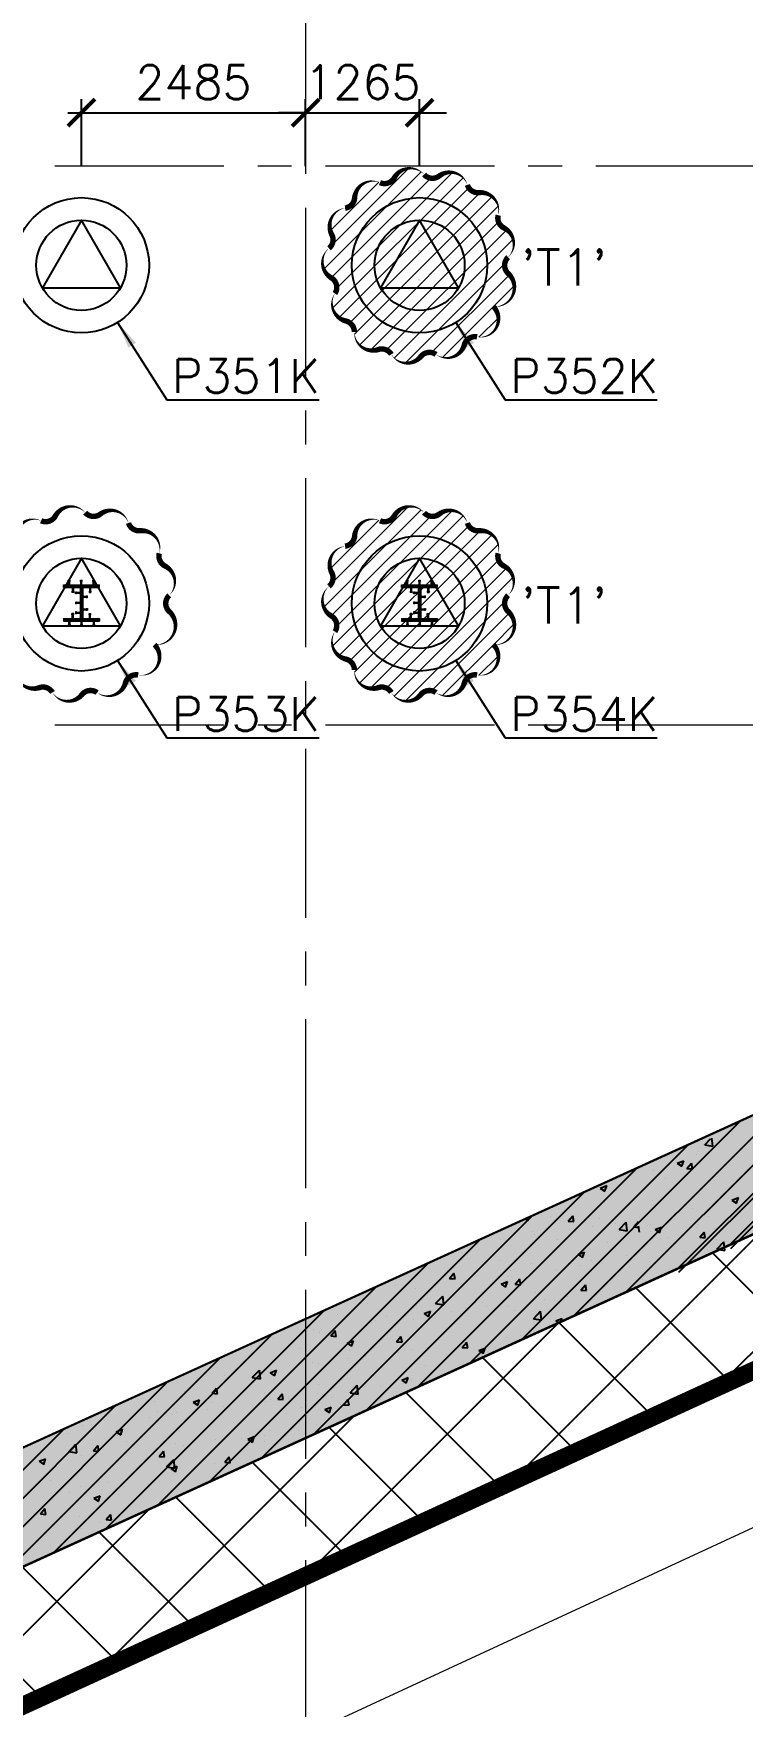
# Model space of a CAD drawing. Header units: millimetres. Extents: x -346728 to 1320345, y -537202 to -385966.
# Drawn here: x 183622 to 191485, y -495832 to -477275 of the extents above; entities that cross this region are included whole.
import ezdxf
from ezdxf.xclip import XClip

# ---------------------------------------------------------------- set-up
doc = ezdxf.new("R2010")
doc.units = ezdxf.units.MM
doc.header["$LTSCALE"] = 100
doc.header["$XCLIPFRAME"] = 2
doc.linetypes.add('DASHED2', pattern=[0.375, 0.25, -0.125])
doc.linetypes.add('X1326_GLB$0$CENTER', pattern=[2, 1.25, -0.25, 0.25, -0.25])
for name, color, linetype, lineweight in [('0 T TEXT', 7, 'Continuous', 13), ('A-giao thong', 8, 'Continuous', 15), ('KCMANH', 8, 'Continuous', 13), ('KINGPOST', 5, 'Continuous', 20), ('L.DUONG', 234, 'Continuous', 15), ('LINE', 7, 'Continuous', 13), ('X1326_GLB$0$A-tim', 8, 'X1326_GLB$0$CENTER', 9)]:
    doc.layers.add(name, color=color, linetype=linetype, lineweight=lineweight)
doc.layers.add('CL load', color=1, linetype='Continuous', plot=False)
for name, color, linetype in [('hach', 253, 'Continuous'), ('PILE MARK', 8, 'Continuous'), ('PL', 3, 'Continuous'), ('PLT', 6, 'Continuous'), ('W2', 4, 'Continuous'), ('XR_1326_csPL$0$hach', 253, 'Continuous'), ('XR_1326_csPL$0$W2', 4, 'Continuous')]:
    doc.layers.add(name, color=color, linetype=linetype)
doc.styles.add('simplex', font='simplex.shx')
doc.linetypes.add('FENCELINE2', pattern='A,0.25,-0.1,[132,ltypeshp.shx,S=0.1,R=0,X=-0.1,Y=0],-0.1,1', length=1.45)
doc.dimstyles.new('100', dxfattribs={"dimscale": 150, "dimtxt": 2.5, "dimasz": 2, "dimexe": 1, "dimexo": 1, "dimgap": 1, "dimtad": 1, "dimdec": 0, "dimzin": 0, "dimdsep": 46, "dimtxsty": 'simplex', "dimblk": 'ARCHTICK', "dimcen": 1, "dimdle": 1, "dimclrd": 256, "dimclre": 256, "dimclrt": 6, "dimadec": 0, "dimazin": 0, "dimtfac": 1, "dimtdec": 0, "dimtix": 1, "dimtmove": 2, "dimatfit": 3, "dimfxl": 1, "dimtolj": 1, "dimtzin": 0, "dimarcsym": 0})
pattern_1 = [(45, (188543.33, 11377564.439), (-8.980256121, 8.980256121), []), (135, (188543.33, 11377564.439), (-8.980256121, -8.980256121), [])]

# ---------------------------------------------------------------- blocks, each defined once
blk = doc.blocks.new('_ArchTick')
at = {"color": 0, "linetype": 'ByBlock', "const_width": 0.15}
blk.add_lwpolyline([(-0.5, -0.5), (0.5, 0.5)], dxfattribs=at)
blk = doc.blocks.new('*D521')
at = {"layer": 'CL load', "lineweight": -2, "transparency": 16777216}
for p, q in [((184154, -478747), (184154, -478004)), ((186639, -478747), (186639, -478004)), ((184004, -478154), (186789, -478154))]:
    blk.add_line(p, q, dxfattribs=at)
at = {"layer": 'DEFPOINTS', "color": 0, "transparency": 16777216}
for p in [(186639, -478154), (184154, -478897), (186639, -478897, 0)]:
    blk.add_point(p, dxfattribs=at)
at = {"layer": 'CL load', "lineweight": -2, "transparency": 16777216, "xscale": 300, "yscale": 300, "zscale": 300, "rotation": 180}
blk.add_blockref('_ArchTick', (184154, -478154), dxfattribs=at)
at = {"layer": 'CL load', "lineweight": -2, "transparency": 16777216, "xscale": 300, "yscale": 300, "zscale": 300}
blk.add_blockref('_ArchTick', (186639, -478154), dxfattribs=at)
at = {"layer": 'CL load', "color": 6, "transparency": 16777216, "insert": (185396, -477816), "char_height": 375, "attachment_point": 5, "style": 'simplex'}
blk.add_mtext('\\A1;2485', dxfattribs=at)
blk = doc.blocks.new('*D522')
at = {"layer": 'CL load', "lineweight": -2, "transparency": 16777216}
for p, q in [((186639, -478747), (186639, -478004)), ((187904, -478747), (187904, -478004)), ((186639, -478154), (186339, -478154)), ((186639, -478154), (187904, -478154)), ((187904, -478154), (188204, -478154))]:
    blk.add_line(p, q, dxfattribs=at)
at = {"layer": 'DEFPOINTS', "color": 0, "transparency": 16777216}
for p in [(187904, -478154), (186639, -478897, 0), (187904, -478897)]:
    blk.add_point(p, dxfattribs=at)
at = {"layer": 'CL load', "lineweight": -2, "transparency": 16777216, "xscale": 300, "yscale": 300, "zscale": 300}
blk.add_blockref('_ArchTick', (186639, -478154), dxfattribs=at)
at = {"layer": 'CL load', "lineweight": -2, "transparency": 16777216, "xscale": 300, "yscale": 300, "zscale": 300, "rotation": 180}
blk.add_blockref('_ArchTick', (187904, -478154), dxfattribs=at)
at = {"layer": 'CL load', "color": 6, "transparency": 16777216, "insert": (187271, -477816), "char_height": 375, "attachment_point": 5, "style": 'simplex'}
blk.add_mtext('\\A1;1265', dxfattribs=at)
blk = doc.blocks.new('LVL-KHUNGTEN')
blk.add_lwpolyline([(61072.9, 41092.8), (119123.5, 41092.8), (119123.5, 61.9), (61072.9, 61.9)], close=True)
blk = doc.blocks.new('mb duong hh')
at = {"layer": '0 T TEXT', "color": 8, "linetype": 'DASHED2', "ltscale": 300}
blk.add_lwpolyline([(75940, 34596), (80501, 41668), (80491, 88861), (75484, 93868), (-20031, 93860), (-33610, 75885), (-26182, 55955), (-6300, 2612), (0, 0)], close=True, dxfattribs=at)
at = {"layer": 'LINE', "color": 252, "lineweight": 9}
blk.add_lwpolyline([(14977, 101049), (-7702, 101358), (-14927, 101246), (-29449, 100943), (-35818, 99008), (-40020, 95429), (-42101, 92117), (-42609, 87567), (-42104, 81482), (-40823, 74903), (-34507, 57500), (-12505, -1540), (-11062, -5026), (-1334, -3647), (4526, -1388), (38515, 14361), (36944, 16828)], dxfattribs=at)
blk = doc.blocks.new('MB HANG RAO TAM')
h = blk.add_hatch()
h.set_pattern_fill('ANSI37', color=8, scale=7000, style=0)
h.set_pattern_definition([(45, (527887.4, 631399.9), (-618.7184, 618.7184), []), (135, (527887.4, 631399.9), (-618.7184, -618.7184), [])])
h.paths.add_polyline_path([(89794, 74797), (94796, 69797), (94804, 22611), (90246, 15544), (52523, -1634), (34324, -9922), (14325, -19029), (8025, -16417), (-19267, 56832), (-5688, 74797), (41806, 74797), (65797, 74797)], flags=16)
h.paths.add_polyline_path([(-17293, 40146), (-15160, 40938), (-12777, 34516), (-15127, 33730), (-10493, 20001), (4784, -19373), (12548, -21453), (91490, 14752), (95488, 20874), (95620, 46027), (95770, 74597), (91825, 78101), (52350, 76926), (14008, 75822), (-9259, 75871), (-23844, 71027), (-24251, 60760)])
at = {"layer": 'L.DUONG', "color": 94, "linetype": 'FENCELINE2', "ltscale": 25, "const_width": 200, "elevation": 7850}
blk.add_lwpolyline([(13898, 75822), (14369, 75824), (20809, 75968), (32497, 76335), (48850, 76822), (75776, 77623), (91825, 78101), (95770, 74597), (95712, 63657), (95684, 58344), (95610, 44235), (95553, 33268), (95488, 20874), (91490, 14752), (75806, 7559), (49624, -4449), (26632, -14994), (12548, -21453), (4784, -19373), (0, -7161), (-6626, 9890)], dxfattribs=at)
at = {"layer": 'XR_1326_csPL$0$W2', "color": 7, "ltscale": 0.5, "elevation": 0}
blk.add_lwpolyline([(8025, -16417), (14325, -19029), (90246, 15544), (94804, 22611), (94796, 69797), (89794, 74797), (-5688, 74797), (-19267, 56832)], close=True, dxfattribs=at)
blk = doc.blocks.new('KP50')
at = {"ltscale": 0.1}
h = blk.add_hatch(color=6, dxfattribs=at)
h.dxf.hatch_style = 1
h.paths.add_polyline_path([(14, 171), (-14, 171), (-14, 142)])
h.paths.add_polyline_path([(-14, -142), (-14, -171), (14, -171)])
at = {"layer": 'KCMANH', "linetype": 'ByBlock'}
h = blk.add_hatch(dxfattribs=at)
h.set_pattern_fill('ANSI37', color=6, scale=4, style=0)
h.set_pattern_definition(pattern_1)
h.paths.add_polyline_path([(-200, 200), (-200, 171), (200, 171), (200, 200)])
h = blk.add_hatch(dxfattribs=at)
h.set_pattern_fill('ANSI37', color=6, scale=4, style=0)
h.set_pattern_definition([(45, (188728.93, 11377564.439), (-8.980256121, 8.980256121), []), (135, (188728.93, 11377564.439), (-8.980256121, -8.980256121), [])])
h.paths.add_polyline_path([(14, 171), (-14, 142), (-14, -142), (14, -171)])
h = blk.add_hatch(dxfattribs=at)
h.set_pattern_fill('ANSI37', color=6, scale=4, style=0)
h.set_pattern_definition(pattern_1)
h.paths.add_polyline_path([(-200, -171), (-200, -200), (200, -200), (200, -171)])
for p, q in [((-125, 253), (-146, 253)), ((-146, 240), (-146, 253)), ((-125, 240), (-146, 240)), ((-142, 200), (-142, 240)), ((-129, 200), (-129, 240)), ((-125, 240), (-125, 253)), ((-10, 253), (10, 253)), ((-10, 240), (-10, 253)), ((-10, 240), (10, 240)), ((-6, 200), (-6, 240)), ((6, 200), (6, 240)), ((10, 240), (10, 253)), ((125, 253), (146, 253)), ((125, 240), (125, 253)), ((125, 240), (146, 240)), ((129, 200), (129, 240)), ((142, 200), (142, 240)), ((146, 240), (146, 253)), ((-85, 131), (-106, 131)), ((-106, 131), (-106, 118)), ((-85, 118), (-106, 118)), ((-102, 171), (-102, 131)), ((-89, 171), (-89, 131)), ((-85, 131), (-85, 118)), ((-67, 100), (-67, 120)), ((-54, 120), (-67, 120)), ((-54, 100), (-67, 100)), ((-67, 10), (-67, -10)), ((-54, 10), (-67, 10)), ((-54, 100), (-54, 120)), ((-14, 116), (-54, 116)), ((-14, 104), (-54, 104)), ((-54, 10), (-54, -10)), ((-14, 6), (-54, 6)), ((14, 76), (54, 76)), ((14, 64), (54, 64)), ((54, 60), (54, 80)), ((54, 80), (67, 80)), ((54, 60), (67, 60)), ((67, 60), (67, 80)), ((85, 131), (106, 131)), ((85, 131), (85, 118)), ((85, 118), (106, 118)), ((89, 171), (89, 131)), ((102, 171), (102, 131)), ((106, 131), (106, 118)), ((-85, -118), (-106, -118)), ((-106, -131), (-106, -118)), ((-85, -131), (-106, -131)), ((-102, -171), (-102, -131)), ((-89, -171), (-89, -131)), ((-85, -131), (-85, -118)), ((-54, -10), (-67, -10)), ((-67, -100), (-67, -120)), ((-54, -100), (-67, -100)), ((-54, -120), (-67, -120)), ((-14, -6), (-54, -6)), ((-54, -100), (-54, -120)), ((-14, -104), (-54, -104)), ((-14, -116), (-54, -116)), ((14, -64), (54, -64)), ((14, -76), (54, -76)), ((54, -60), (54, -80)), ((54, -60), (67, -60)), ((54, -80), (67, -80)), ((67, -60), (67, -80)), ((85, -118), (106, -118)), ((85, -131), (85, -118)), ((85, -131), (106, -131)), ((89, -171), (89, -131)), ((102, -171), (102, -131)), ((106, -131), (106, -118)), ((-125, -240), (-146, -240)), ((-146, -240), (-146, -253)), ((-125, -253), (-146, -253)), ((-142, -200), (-142, -240)), ((-129, -200), (-129, -240)), ((-125, -240), (-125, -253)), ((-10, -240), (10, -240)), ((-10, -240), (-10, -253)), ((-10, -253), (10, -253)), ((-6, -200), (-6, -240)), ((6, -200), (6, -240)), ((10, -240), (10, -253)), ((125, -240), (146, -240)), ((125, -240), (125, -253)), ((125, -253), (146, -253)), ((129, -200), (129, -240)), ((142, -200), (142, -240)), ((146, -240), (146, -253))]:
    blk.add_line(p, q, dxfattribs=at)
at = {"layer": 'KINGPOST', "color": 6, "linetype": 'ByBlock'}
for p, q in [((-200, 200), (200, 200)), ((-200, 171), (-200, 200)), ((200, 171), (200, 200)), ((-200, 171), (200, 171)), ((-14, 171), (-14, -171)), ((-14, 142), (14, 171)), ((14, 171), (14, -171)), ((-200, -171), (200, -171)), ((-200, -171), (-200, -200)), ((-14, -142), (14, -171)), ((200, -171), (200, -200)), ((-200, -200), (200, -200))]:
    blk.add_line(p, q, dxfattribs=at)
blk.add_lwpolyline([(-14, 0), (14, 0)], dxfattribs=at)
blk = doc.blocks.new('B1 Kingpost Layout Plan1')
at = {"layer": 'KCMANH', "linetype": 'ByBlock'}
for p in [(33790, -68826, 0), (37540, -68826, 0)]:
    blk.add_blockref('KP50', p, dxfattribs=at)

msp = doc.modelspace()

# ---------------------------------------------------------------- hatches: boundary and pattern name
at = {"ltscale": 0.1}
h = msp.add_hatch(color=3, dxfattribs=at)
h.dxf.hatch_style = 1
h.paths.add_polyline_path([(187918, -479675.4), (187889.2, -479675.4), (187889.2, -479704.2)])
h.paths.add_polyline_path([(187889.2, -479989), (187889.2, -480017.8), (187918, -480017.8)])
h = msp.add_hatch(color=5, dxfattribs=at)
h.dxf.hatch_style = 1
h.paths.add_polyline_path([(184160, -483425.4), (184131.2, -483425.4), (184131.2, -483454.2)])
h.paths.add_polyline_path([(184131.2, -483739), (184131.2, -483767.8), (184160, -483767.8)])
h = msp.add_hatch(color=3, dxfattribs=at)
h.dxf.hatch_style = 1
h.paths.add_polyline_path([(187918, -483425.4), (187889.2, -483425.4), (187889.2, -483454.2)])
h.paths.add_polyline_path([(187889.2, -483739), (187889.2, -483767.8), (187918, -483767.8)])
at = {"layer": 'A-giao thong', "transparency": 33554572}
h = msp.add_hatch(dxfattribs=at)
h.set_pattern_fill('ANSI31', color=256, scale=1000)
h.set_pattern_definition([(45, (149554.65, -577103.21), (-88.38835, 88.38835), [])])
edge = h.paths.add_edge_path()
edge.add_arc((188748.7, -479610.9), 200.1, 313.189, 423.189)
edge.add_arc((188894.5, -479322.4), 123.2, 165.32463, 243.189, ccw=False)
edge.add_arc((188581.6, -479240.4), 200.3, 345.32463, 455.32463)
edge.add_arc((188551.6, -478918.3), 123.2, 197.45235, 275.32463, ccw=False)
edge.add_arc((188243, -479015.3), 200.2, 17.45235, 127.45235)
edge.add_arc((188046.3, -478758.5), 123.2, 221.33742, 307.45235, ccw=False)
edge.add_arc((187801.3, -478974.1), 203.2, 41.33742, 151.33742)
edge.add_arc((187514.9, -478817.5), 123.2, 245.97207, 331.33742, ccw=False)
edge.add_arc((187383.2, -479113), 200.3, 65.97207, 175.97207)
edge.add_arc((187060.6, -479090.2), 123.2, 278.09941, 355.97207, ccw=False)
edge.add_arc((187106.2, -479410.5), 200.3, 98.09941, 208.09941)
edge.add_arc((186820.8, -479562.9), 123.2, -50.51419, 28.09941, ccw=False)
edge.add_arc((187026.7, -479812.8), 200.7, 129.48581, 239.48581)
edge.add_arc((186862.3, -480091.8), 123.2, -33.38585, 59.48581, ccw=False)
edge.add_arc((187132.2, -480269.7), 200.1, 146.61415, 256.61415)
edge.add_arc((187057.4, -480584.2), 123.2, -1.25134, 76.61415, ccw=False)
edge.add_arc((187380.8, -480591.3), 200.3, 178.74866, 288.74866)
edge.add_arc((187484.8, -480897.6), 123.2, 30.87684, 108.74866, ccw=False)
edge.add_arc((187762.4, -480731.6), 200.2, 210.87684, 320.87684)
edge.add_arc((188013.3, -480935.7), 123.2, 54.01227, 140.87684, ccw=False)
edge.add_arc((188205, -480671.7), 203.1, 234.01227, 344.01227)
edge.add_arc((188518.7, -480761.6), 123.2, 79.39644, 164.01227, ccw=False)
edge.add_arc((188578.2, -480443.6), 200.3, 259.39644, 404.1286)
edge.add_arc((188743.1, -480093.3), 212, 264.27964, 407.39823)
edge.add_arc((188970, -479846.6), 123.2, 133.189, 227.39823, ccw=False)
h = msp.add_hatch(dxfattribs=at)
h.set_pattern_fill('ANSI31', color=256, scale=1000)
h.set_pattern_definition([(45, (149554.65, -580853.21), (-88.38835, 88.38835), [])])
edge = h.paths.add_edge_path()
edge.add_arc((188748.7, -483360.9), 200.1, 313.189, 423.189)
edge.add_arc((188894.5, -483072.4), 123.2, 165.32463, 243.189, ccw=False)
edge.add_arc((188581.6, -482990.4), 200.3, 345.32463, 455.32463)
edge.add_arc((188551.6, -482668.3), 123.2, 197.45235, 275.32463, ccw=False)
edge.add_arc((188243, -482765.3), 200.2, 17.45235, 127.45235)
edge.add_arc((188046.3, -482508.5), 123.2, 221.33742, 307.45235, ccw=False)
edge.add_arc((187801.3, -482724.1), 203.2, 41.33742, 151.33742)
edge.add_arc((187514.9, -482567.5), 123.2, 245.97207, 331.33742, ccw=False)
edge.add_arc((187383.2, -482863), 200.3, 65.97207, 175.97207)
edge.add_arc((187060.6, -482840.2), 123.2, 278.09941, 355.97207, ccw=False)
edge.add_arc((187106.2, -483160.5), 200.3, 98.09941, 208.09941)
edge.add_arc((186820.8, -483312.9), 123.2, -50.51419, 28.09941, ccw=False)
edge.add_arc((187026.7, -483562.8), 200.7, 129.48581, 239.48581)
edge.add_arc((186862.3, -483841.8), 123.2, -33.38585, 59.48581, ccw=False)
edge.add_arc((187132.2, -484019.7), 200.1, 146.61415, 256.61415)
edge.add_arc((187057.4, -484334.2), 123.2, -1.25134, 76.61415, ccw=False)
edge.add_arc((187380.8, -484341.3), 200.3, 178.74866, 288.74866)
edge.add_arc((187484.8, -484647.6), 123.2, 30.87684, 108.74866, ccw=False)
edge.add_arc((187762.4, -484481.6), 200.2, 210.87684, 320.87684)
edge.add_arc((188013.3, -484685.7), 123.2, 54.01227, 140.87684, ccw=False)
edge.add_arc((188205, -484421.7), 203.1, 234.01227, 344.01227)
edge.add_arc((188518.7, -484511.6), 123.2, 79.39644, 164.01227, ccw=False)
edge.add_arc((188578.2, -484193.6), 200.3, 259.39644, 404.1286)
edge.add_arc((188743.1, -483843.3), 212, 264.27964, 407.39823)
edge.add_arc((188970, -483596.6), 123.2, 133.189, 227.39823, ccw=False)
at = {"layer": 'hach'}
h = msp.add_hatch(dxfattribs=at)
h.set_pattern_fill('ANSI31', color=256, scale=70)
h.set_pattern_definition([(45, (121918.56, -508591.22), (-157.15448, 157.15448), [])])
h.paths.add_polyline_path([(142200.7, -410142.2), (128621.2, -428107.5), (155914.1, -501359), (162214.1, -503970.9), (238136.4, -469396.6), (242695.2, -462329.4), (242687.2, -415142.7), (237685.1, -410142.2)])
h.paths.add_polyline_path([(142797.9, -411342.2), (129975.7, -428305.7), (156856.2, -500450.6), (162191.6, -502662.6), (237318.8, -468450.4), (241495.1, -461976.1), (241487, -415639.4), (237188.2, -411342.2)], flags=16)
h = msp.add_hatch(dxfattribs=at)
h.set_pattern_fill('AR-CONC', color=256, scale=4)
h.set_pattern_definition([(50, (121918.56, -508591.2), (728.7387, -63.7563), [76.2, -838.2]), (355, (121918.56, -508591.2), (-140.9737, 764.2274), [60.96, -670.5623]), (100.45144, (121979.3, -508596.54), (587.765, 700.471), [64.76, -712.361]), (46.1842, (121918.6, -508388), (1084.316, -168.1693), [114.3, -1257.3]), (96.63556, (122008.9, -508402), (949.6165, 989.7045), [97.14, -1068.5424]), (351.18415, (121918.6, -508388), (949.6165, 989.7045), [91.44, -1005.839]), (21, (122020.16, -508438.8), (606.4576, -409.0608), [76.2, -838.2]), (326, (122020.16, -508438.8), (247.208, 736.752), [60.96, -670.56]), (71.45144, (122070.7, -508472.9), (853.6657, 327.691), [64.76, -712.3598]), (37.5, (121918.56, -508591.22), (12.3544, 338.22016), [0, -662.432, 0, -680.72, 0, -673.1]), (7.5, (121918.56, -508591.22), (267.27865, 400.7223), [0, -388.112, 0, -647.192, 0, -256.54]), (327.5, (121692, -508591.22), (542.3624, -22.91498), [0, -254, 0, -792.48, 0, -1051.56]), (317.5, (121590.4, -508591.2), (592.5167, 101.706), [0, -330.2, 0, -526.288, 0, -746.76])])
h.paths.add_polyline_path([(142200.7, -410142.2), (128621.2, -428107.5), (155914.1, -501359), (162214.1, -503970.9), (238136.4, -469396.6), (242695.2, -462329.4), (242687.2, -415142.7), (237685.1, -410142.2)])
h.paths.add_polyline_path([(142797.9, -411342.2), (129975.7, -428305.7), (156856.2, -500450.6), (162191.6, -502662.6), (237318.8, -468450.4), (241495.1, -461976.1), (241487, -415639.4), (237188.2, -411342.2)], flags=16)

# ---------------------------------------------------------------- linework, layer by layer
at = {"color": 5, "elevation": -2718.3}
for points in [[(188885.7, -479756.8, 0, 60, 0.5205671), (188839, -479432.3, 60, 60, -0.3534527), (188775.4, -479291.2, 0, 60, 0.5205671), (188563, -479040.9, 60, 60, -0.3534915), (188434, -478955.2, 0, 60, 0.5205671), (188121.2, -478856.3, 60, 60, -0.3944899), (187953.9, -478839.9, 0, 60, 0.520567), (187623, -478876.6, 60, 60, -0.3907151), (187464.8, -478930, 0, 60, 0.520567), (187183.5, -479098.9, 60, 60, -0.3534934), (187077.9, -479212.2, 0, 60, 0.5205671), (186929.4, -479504.9, 60, 60, -0.3571345), (186899.1, -479658, 0, 60, 0.520567), (186924.8, -479985.7, 60, 60, -0.4289707), (186965.1, -480159.6, 0, 60, 0.520567), (187085.9, -480464.4, 60, 60, -0.3534582), (187180.5, -480586.9, 0, 60, 0.520567), (187445.2, -480781, 60, 60, -0.3534893), (187590.5, -480834.4, 0, 60, 0.5205671), (187917.7, -480858, 60, 60, -0.3982747), (188085.7, -480836, 0, 60, 0.520567), (188400.3, -480727.6, 60, 60, -0.3869502), (188541.4, -480640.5, 0, 60, 0.7314349), (188722, -480304.2, 0, 60, 0.7206829), (188886.6, -479937.2, 60, 60, -0.4358983)], [(188885.7, -483506.8, 0, 60, 0.5205671), (188839, -483182.3, 60, 60, -0.3534527), (188775.4, -483041.2, 0, 60, 0.5205671), (188563, -482790.9, 60, 60, -0.3534915), (188434, -482705.2, 0, 60, 0.5205671), (188121.2, -482606.3, 60, 60, -0.3944899), (187953.9, -482589.9, 0, 60, 0.520567), (187623, -482626.6, 60, 60, -0.3907151), (187464.8, -482680, 0, 60, 0.520567), (187183.5, -482848.9, 60, 60, -0.3534934), (187077.9, -482962.2, 0, 60, 0.5205671), (186929.4, -483254.9, 60, 60, -0.3571345), (186899.1, -483408, 0, 60, 0.520567), (186924.8, -483735.7, 60, 60, -0.4289707), (186965.1, -483909.6, 0, 60, 0.520567), (187085.9, -484214.4, 60, 60, -0.3534582), (187180.5, -484336.9, 0, 60, 0.520567), (187445.2, -484531, 60, 60, -0.3534893), (187590.5, -484584.4, 0, 60, 0.5205671), (187917.7, -484608, 60, 60, -0.3982747), (188085.7, -484586, 0, 60, 0.520567), (188400.3, -484477.6, 60, 60, -0.3869502), (188541.4, -484390.5, 0, 60, 0.7314349), (188722, -484054.2, 0, 60, 0.7206829), (188886.6, -483687.2, 60, 60, -0.4358983)]]:
    msp.add_lwpolyline(points, format="xyseb", close=True, dxfattribs=at)
at = {"color": 1, "elevation": -2718.3}
msp.add_lwpolyline([(183422.5, -484336.9, 0, 60, 0.520567), (183687.2, -484531, 60, 60, -0.3534893), (183832.5, -484584.4, 0, 60, 0.5205671), (184159.7, -484608, 60, 60, -0.3982747), (184327.7, -484586, 0, 60, 0.520567), (184642.3, -484477.6, 60, 60, -0.3869502), (184783.4, -484390.5, 0, 60, 0.7314349), (184964, -484054.2, 0, 60, 0.7206829), (185128.6, -483687.2, 60, 60, -0.4358983), (185127.7, -483506.8, 0, 60, 0.5205671), (185081, -483182.3, 60, 60, -0.3534527), (185017.4, -483041.2, 0, 60, 0.5205671), (184805, -482790.9, 60, 60, -0.3534915), (184676, -482705.2, 0, 60, 0.5205671), (184363.2, -482606.3, 60, 60, -0.3944899), (184195.9, -482589.9, 0, 60, 0.520567), (183865, -482626.6, 60, 60, -0.3907151), (183706.8, -482680, 0, 60, 0.520567), (183425.5, -482848.9, 60, 60, -0.3534934)], format="xyseb", dxfattribs=at)
at = {"layer": 'PL', "elevation": -1404.9}
for points in [[(183720.6, -480096.6), (184586.6, -480096.6), (184153.6, -479346.6)], [(183720.6, -480096.6), (184586.6, -480096.6), (184153.6, -479346.6)], [(187470.6, -480096.6), (188336.6, -480096.6), (187903.6, -479346.6)], [(187470.6, -480096.6), (188336.6, -480096.6), (187903.6, -479346.6)], [(183720.6, -483846.6), (184586.6, -483846.6), (184153.6, -483096.6)], [(183720.6, -483846.6), (184586.6, -483846.6), (184153.6, -483096.6)], [(187470.6, -483846.6), (188336.6, -483846.6), (187903.6, -483096.6)], [(187470.6, -483846.6), (188336.6, -483846.6), (187903.6, -483096.6)]]:
    msp.add_lwpolyline(points, close=True, dxfattribs=at)
at = {"layer": 'PL'}
for centre, radius in [((184153.6, -479846.6, -1404.9), 750), ((184153.6, -479846.6, -1404.9), 750), ((187903.6, -479846.6, -1404.9), 750), ((187903.6, -479846.6, -1404.9), 750), ((184153.6, -479846.6, -1404.9), 500), ((184153.6, -479846.6, -1404.9), 500), ((187903.6, -479846.6, -1404.9), 500), ((187903.6, -479846.6, -1404.9), 500), ((184153.6, -483596.6, -1404.9), 750), ((184153.6, -483596.6, -1404.9), 750), ((187903.6, -483596.6, -1404.9), 750), ((187903.6, -483596.6, -1404.9), 750), ((184153.6, -483596.6, -1404.9), 500), ((184153.6, -483596.6, -1404.9), 500), ((187903.6, -483596.6, -1404.9), 500), ((187903.6, -483596.6, -1404.9), 500)]:
    msp.add_circle(centre, radius, dxfattribs=at)
at = {"layer": 'W2', "ltscale": 0.5, "elevation": -1404.9}
for points in [[(142200.7, -410142.2), (128621.2, -428107.5), (155914.1, -501359), (162214.1, -503970.9), (238136.4, -469396.6), (242695.2, -462329.4), (242686.9, -415142.1), (237685.1, -410142.2)], [(142797.9, -411342.2), (129975.7, -428305.7), (156856.2, -500450.6), (162191.6, -502662.6), (237318.8, -468450.4), (241495.1, -461976.1), (241487, -415639.4), (237188.2, -411342.2)]]:
    msp.add_lwpolyline(points, close=True, dxfattribs=at)
at = {"layer": 'X1326_GLB$0$A-tim', "ltscale": 15}
for p, q in [((186638.6, -398208.6, -1404.9), (186638.6, -512162.7, -1404.9)), ((120859.5, -478741.8, -1404.9), (255546, -478741.8, -1404.9)), ((120859.5, -484941.8, -1404.9), (255546, -484941.8, -1404.9))]:
    msp.add_line(p, q, dxfattribs=at)
at = {"layer": 'XR_1326_csPL$0$hach', "color": 250}
for p, q in [((191356.9, -490751.7, -1404.9), (193778, -488330.6, -1404.9)), ((190779.7, -491014.5, -1404.9), (193200.9, -488593.4, -1404.9)), ((190202.6, -491225.2, -1404.9), (192623.7, -488804.1, -1404.9)), ((189625.5, -491488, -1404.9), (192046.6, -489066.9, -1404.9)), ((189048.4, -491750.9, -1404.9), (191469.5, -489329.7, -1404.9)), ((191378.5, -489484.8, -1404.9), (191378.5, -489484.8, -1404.9)), ((188471.2, -492013.7, -1404.9), (190892.4, -489592.5, -1404.9)), ((190971.8, -489704.8, -1404.9), (190971.8, -489704.8, -1404.9)), ((190997.9, -489679.5, -1404.9), (190997.9, -489679.5, -1404.9)), ((191050.4, -489598.4, -1404.9), (191050.4, -489598.4, -1404.9)), ((191065.5, -489602.7, -1404.9), (191155.9, -489616.7, -1404.9)), ((191065.6, -489602.8, -1404.9), (191128.6, -489537.1, -1404.9)), ((191155.9, -489616.8, -1404.9), (191145.7, -489529.3, -1404.9)), ((187894.1, -492276.5, -1404.9), (190315.2, -489855.4, -1404.9)), ((190494.5, -489883.5, -1404.9), (190494.5, -489883.5, -1404.9)), ((190761.6, -489805.9, -1404.9), (190832.7, -489778.6, -1404.9)), ((190761.6, -489805.9, -1404.9), (190812.1, -489840, -1404.9)), ((190812.1, -489840, -1404.9), (190832.7, -489778.6, -1404.9)), ((190869, -489863.2, -1404.9), (190918, -489804.9, -1404.9)), ((190869, -489863.2, -1404.9), (190929.8, -489868.6, -1404.9)), ((190929.6, -489868.6, -1404.9), (190917.9, -489804.9, -1404.9)), ((191016.1, -489811.9, -1404.9), (191016.1, -489811.9, -1404.9)), ((189907.9, -490081.4, -1404.9), (189979.1, -490054.1, -1404.9)), ((189958.4, -490115.6, -1404.9), (189979.1, -490054.2, -1404.9)), ((190634, -489978.3, -1404.9), (190634, -489978.3, -1404.9)), ((191176.4, -490001.3, -1404.9), (191176.4, -490001.3, -1404.9)), ((191372.3, -489995.7, -1404.9), (191372.3, -489995.7, -1404.9)), ((187317, -492539.3, -1404.9), (189738.1, -490118.2, -1404.9)), ((189907.9, -490081.5, -1404.9), (189958.4, -490115.6, -1404.9)), ((189954.4, -490245.7, -1404.9), (189954.4, -490245.7, -1404.9)), ((190091.5, -490112.2, -1404.9), (190091.5, -490112.2, -1404.9)), ((190345.8, -490130.8, -1404.9), (190345.8, -490130.8, -1404.9)), ((190482.1, -490221.7, -1404.9), (190482.1, -490221.7, -1404.9)), ((190730.6, -490080.2, -1404.9), (190730.6, -490080.2, -1404.9)), ((191003.8, -490150.2, -1404.9), (191003.8, -490150.2, -1404.9)), ((191368, -490215, -1404.9), (191418.6, -490249.1, -1404.9)), ((191368.1, -490214.9, -1404.9), (191439.2, -490187.6, -1404.9)), ((191418.6, -490249.1, -1404.9), (191439.2, -490187.7, -1404.9)), ((186739.8, -492802.1, -1404.9), (189161, -490381, -1404.9)), ((189072.3, -490421.4, -1404.9), (189104.8, -490443.3, -1404.9)), ((189104.8, -490443.3, -1404.9), (189119.3, -490400, -1404.9)), ((189351.5, -490399.5, -1404.9), (189351.5, -490399.5, -1404.9)), ((189441.2, -490310.8, -1404.9), (189441.2, -490310.8, -1404.9)), ((189552.5, -490447.8, -1404.9), (189601.5, -490389.5, -1404.9)), ((189613.1, -490453.2, -1404.9), (189601.4, -490389.5, -1404.9)), ((189893.8, -490422.5, -1404.9), (189893.8, -490422.5, -1404.9)), ((190337.3, -490412.7, -1404.9), (190337.3, -490412.7, -1404.9)), ((190929.8, -490311, -1404.9), (190929.8, -490311, -1404.9)), ((191105, -490396.4, -1404.9), (191105, -490396.4, -1404.9)), ((191359.3, -490362.9, -1404.9), (191359.3, -490362.9, -1404.9)), ((189023.3, -490513.1, -1404.9), (189023.3, -490513.1, -1404.9)), ((189152.3, -490564, -1404.9), (189152.3, -490564, -1404.9)), ((189182.5, -490597.4, -1404.9), (189182.5, -490597.4, -1404.9)), ((189552.5, -490447.8, -1404.9), (189613.3, -490453.1, -1404.9)), ((189565.7, -490536, -1404.9), (189565.7, -490536, -1404.9)), ((189744.8, -490462.3, -1404.9), (189744.8, -490462.3, -1404.9)), ((189824.2, -490512.9, -1404.9), (189824.2, -490512.9, -1404.9)), ((189942.1, -490583.9, -1404.9), (189942.1, -490583.9, -1404.9)), ((190078.5, -490479.4, -1404.9), (190078.5, -490479.4, -1404.9)), ((190108, -490558.9, -1404.9), (190108, -490558.9, -1404.9)), ((190115.9, -490540.4, -1404.9), (190195.1, -490457.9, -1404.9)), ((190115.9, -490540.3, -1404.9), (190206.3, -490554.3, -1404.9)), ((190206.3, -490554.4, -1404.9), (190195, -490457.9, -1404.9)), ((190281.3, -490511.6, -1404.9), (190330.2, -490453.2, -1404.9)), ((190281.3, -490511.6, -1404.9), (190342, -490516.9, -1404.9)), ((190341.8, -490569.1, -1404.9), (190330.1, -490505.4, -1404.9)), ((190436.2, -490497.5, -1404.9), (190436.2, -490497.5, -1404.9)), ((190463.3, -490480.9, -1404.9), (190463.3, -490480.9, -1404.9)), ((190469.8, -490559.9, -1404.9), (190469.8, -490559.9, -1404.9)), ((190514.4, -490542.6, -1404.9), (190585.5, -490515.3, -1404.9)), ((190514.4, -490542.7, -1404.9), (190564.9, -490576.8, -1404.9)), ((190564.9, -490576.8, -1404.9), (190585.5, -490515.4, -1404.9)), ((190978.6, -490520.4, -1404.9), (190978.6, -490520.4, -1404.9)), ((190991.4, -490488.4, -1404.9), (190991.4, -490488.4, -1404.9)), ((191010, -490627.5, -1404.9), (191059, -490569.1, -1404.9)), ((191010, -490627.5, -1404.9), (191070.7, -490632.8, -1404.9)), ((191070.6, -490632.8, -1404.9), (191058.8, -490569.1, -1404.9)), ((191173.3, -490534.1, -1404.9), (191173.3, -490534.1, -1404.9)), ((186162.7, -493064.9, -1404.9), (188583.9, -490643.8, -1404.9)), ((188379.5, -490796.7, -1404.9), (188379.5, -490796.7, -1404.9)), ((188543.4, -490681.5, -1404.9), (188543.4, -490681.5, -1404.9)), ((188559.8, -490665.7, -1404.9), (188559.8, -490665.7, -1404.9)), ((188797.8, -490648, -1404.9), (188797.8, -490648, -1404.9)), ((188907.2, -490720.5, -1404.9), (188907.2, -490720.5, -1404.9)), ((189395.7, -490787.1, -1404.9), (189395.7, -490787.1, -1404.9)), ((189428.9, -490649, -1404.9), (189428.9, -490649, -1404.9)), ((189660.7, -490818.2, -1404.9), (189731.9, -490790.9, -1404.9)), ((189660.7, -490818.2, -1404.9), (189711.2, -490852.3, -1404.9)), ((189711.2, -490852.3, -1404.9), (189731.8, -490790.9, -1404.9)), ((189988.2, -490685.4, -1404.9), (189988.2, -490685.4, -1404.9)), ((190580.8, -490635.8, -1404.9), (190580.8, -490635.8, -1404.9)), ((190650.4, -490634, -1404.9), (190650.4, -490634, -1404.9)), ((190837.7, -490797.2, -1404.9), (190837.7, -490797.2, -1404.9)), ((191092.1, -490763.7, -1404.9), (191092.1, -490763.7, -1404.9)), ((191192.8, -490656.9, -1404.9), (191192.8, -490656.9, -1404.9)), ((191200.2, -490760.6, -1404.9), (191290.6, -490774.6, -1404.9)), ((191200.3, -490760.7, -1404.9), (191279.4, -490678.2, -1404.9)), ((191290.6, -490774.7, -1404.9), (191279.4, -490678.2, -1404.9)), ((185585.6, -493327.8, -1404.9), (188006.7, -490906.6, -1404.9)), ((188210.7, -490990.5, -1404.9), (188210.7, -490990.5, -1404.9)), ((188607, -490893.1, -1404.9), (188607, -490893.1, -1404.9)), ((188803.2, -490888.8, -1404.9), (188803.2, -490888.8, -1404.9)), ((188915.3, -490998.1, -1404.9), (188915.3, -490998.1, -1404.9)), ((189149.3, -490916, -1404.9), (189149.3, -490916, -1404.9)), ((189416.5, -490987.2, -1404.9), (189416.5, -490987.2, -1404.9)), ((189556.9, -490913.6, -1404.9), (189556.9, -490913.6, -1404.9)), ((189691.7, -490938.9, -1404.9), (189691.7, -490938.9, -1404.9)), ((189811.3, -490880.2, -1404.9), (189811.3, -490880.2, -1404.9)), ((189929.7, -490922.2, -1404.9), (189929.7, -490922.2, -1404.9)), ((190196.1, -490829.5, -1404.9), (190196.1, -490829.5, -1404.9)), ((190234.1, -490961.8, -1404.9), (190234.1, -490961.8, -1404.9)), ((190457.4, -490898.1, -1404.9), (190457.4, -490898.1, -1404.9)), ((190979, -490826.6, -1404.9), (190979, -490826.6, -1404.9)), ((185008.5, -493590.6, -1404.9), (187429.6, -491169.5, -1404.9)), ((187618.2, -491092.2, -1404.9), (187618.2, -491092.2, -1404.9)), ((187634.5, -491166.7, -1404.9), (187634.5, -491166.7, -1404.9)), ((188236, -491084.5, -1404.9), (188285, -491026.2, -1404.9)), ((188236, -491084.5, -1404.9), (188296.8, -491089.9, -1404.9)), ((188276.1, -491082.3, -1404.9), (188276.1, -491082.3, -1404.9)), ((188296.6, -491089.9, -1404.9), (188284.9, -491026.2, -1404.9)), ((188367.2, -491134.9, -1404.9), (188367.2, -491134.9, -1404.9)), ((188530.5, -491048.8, -1404.9), (188530.5, -491048.8, -1404.9)), ((188807, -491145.9, -1404.9), (188857.6, -491180, -1404.9)), ((188807.1, -491145.9, -1404.9), (188878.2, -491118.6, -1404.9)), ((188857.6, -491180, -1404.9), (188878.2, -491118.6, -1404.9)), ((188894.9, -491058.7, -1404.9), (188894.9, -491058.7, -1404.9)), ((188964.8, -491148.3, -1404.9), (189013.7, -491089.9, -1404.9)), ((188964.8, -491148.3, -1404.9), (189025.5, -491153.6, -1404.9)), ((189025.3, -491153.6, -1404.9), (189013.6, -491090, -1404.9)), ((189693.5, -491212.1, -1404.9), (189742.5, -491153.7, -1404.9)), ((189754.1, -491217.4, -1404.9), (189742.3, -491153.7, -1404.9)), ((189783.7, -491142.6, -1404.9), (189783.7, -491142.6, -1404.9)), ((190376.3, -491093.1, -1404.9), (190376.3, -491093.1, -1404.9)), ((187324.4, -491366.4, -1404.9), (187324.4, -491366.4, -1404.9)), ((187332.3, -491271.5, -1404.9), (187332.3, -491271.5, -1404.9)), ((187854, -491200, -1404.9), (187854, -491200, -1404.9)), ((188082, -491361.9, -1404.9), (188161.1, -491279.4, -1404.9)), ((188082, -491361.8, -1404.9), (188172.3, -491375.9, -1404.9)), ((188172.3, -491375.9, -1404.9), (188161.1, -491279.4, -1404.9)), ((188598.7, -491346, -1404.9), (188598.7, -491346, -1404.9)), ((189191.2, -491244.3, -1404.9), (189191.2, -491244.3, -1404.9)), ((189289.6, -491314.4, -1404.9), (189289.6, -491314.4, -1404.9)), ((189404.2, -491325.4, -1404.9), (189404.2, -491325.4, -1404.9)), ((189544, -491280.9, -1404.9), (189544, -491280.9, -1404.9)), ((189693.5, -491212.1, -1404.9), (189754.2, -491217.4, -1404.9)), ((189917.3, -491260.4, -1404.9), (189917.3, -491260.4, -1404.9)), ((189928.8, -491230.2, -1404.9), (189928.8, -491230.2, -1404.9)), ((184431.3, -493853.4, -1404.9), (186852.5, -491432.3, -1404.9)), ((186996.3, -491480, -1404.9), (186996.3, -491480, -1404.9)), ((187413.7, -491549.4, -1404.9), (187413.7, -491549.4, -1404.9)), ((187538.6, -491502.9, -1404.9), (187538.6, -491502.9, -1404.9)), ((187841.6, -491538.2, -1404.9), (187841.6, -491538.2, -1404.9)), ((187866.8, -491389.3, -1404.9), (187866.8, -491389.3, -1404.9)), ((187953.4, -491473.6, -1404.9), (188024.5, -491446.3, -1404.9)), ((187953.4, -491473.6, -1404.9), (188003.9, -491507.7, -1404.9)), ((188003.9, -491507.7, -1404.9), (188024.5, -491446.3, -1404.9)), ((188006.2, -491447.7, -1404.9), (188006.2, -491447.7, -1404.9)), ((188008.9, -491483, -1404.9), (188008.9, -491483, -1404.9)), ((188081, -491525.8, -1404.9), (188081, -491525.8, -1404.9)), ((188263.2, -491449.5, -1404.9), (188263.2, -491449.5, -1404.9)), ((188354.8, -491473.1, -1404.9), (188354.8, -491473.1, -1404.9)), ((188409.1, -491412.2, -1404.9), (188409.1, -491412.2, -1404.9)), ((188623.3, -491548.7, -1404.9), (188623.3, -491548.7, -1404.9)), ((188648, -491398.8, -1404.9), (188648, -491398.8, -1404.9)), ((188882.5, -491397, -1404.9), (188882.5, -491397, -1404.9)), ((188951.5, -491435.2, -1404.9), (188951.5, -491435.2, -1404.9)), ((189166.3, -491530.1, -1404.9), (189245.5, -491447.6, -1404.9)), ((189166.3, -491530, -1404.9), (189256.7, -491544, -1404.9)), ((189256.6, -491544.1, -1404.9), (189245.4, -491447.6, -1404.9)), ((189413.5, -491554.9, -1404.9), (189484.7, -491527.6, -1404.9)), ((189413.5, -491555, -1404.9), (189439.7, -491572.7, -1404.9)), ((189474.9, -491556.6, -1404.9), (189484.6, -491527.7, -1404.9)), ((189493.8, -491458.1, -1404.9), (189493.8, -491458.1, -1404.9)), ((183854.2, -494116.2, -1404.9), (186275.3, -491695.1, -1404.9)), ((186728.1, -491651.6, -1404.9), (186728.1, -491651.6, -1404.9)), ((186792.3, -491685.9, -1404.9), (186792.3, -491685.9, -1404.9)), ((186821.2, -491651.2, -1404.9), (186821.2, -491651.2, -1404.9)), ((186919.5, -491721.3, -1404.9), (186968.5, -491662.9, -1404.9)), ((186919.5, -491721.3, -1404.9), (186980.3, -491726.6, -1404.9)), ((186980.1, -491726.6, -1404.9), (186968.4, -491662.9, -1404.9)), ((186982.4, -491618.1, -1404.9), (186982.4, -491618.1, -1404.9)), ((187320, -491609.7, -1404.9), (187320, -491609.7, -1404.9)), ((187367.2, -491567.5, -1404.9), (187367.2, -491567.5, -1404.9)), ((187648.3, -491785, -1404.9), (187697.2, -491726.6, -1404.9)), ((187708.8, -491790.4, -1404.9), (187697.1, -491726.7, -1404.9)), ((188870.2, -491735.2, -1404.9), (188870.2, -491735.2, -1404.9)), ((189022.4, -491715.1, -1404.9), (189022.4, -491715.1, -1404.9)), ((189165.7, -491571.6, -1404.9), (189165.7, -491571.6, -1404.9)), ((186037.5, -491837, -1404.9), (186037.5, -491837, -1404.9)), ((186228.6, -491752.9, -1404.9), (186228.6, -491752.9, -1404.9)), ((186279.1, -491750.9, -1404.9), (186279.1, -491750.9, -1404.9)), ((186579.9, -491859.9, -1404.9), (186579.9, -491859.9, -1404.9)), ((187099.7, -491801.3, -1404.9), (187170.9, -491774, -1404.9)), ((187099.7, -491801.3, -1404.9), (187150.2, -491835.4, -1404.9)), ((187122.3, -491882.9, -1404.9), (187122.3, -491882.9, -1404.9)), ((187150.2, -491835.4, -1404.9), (187170.8, -491774, -1404.9)), ((187648.3, -491785, -1404.9), (187709, -491790.3, -1404.9)), ((187664.6, -491905.8, -1404.9), (187664.6, -491905.8, -1404.9)), ((187741.6, -491883.7, -1404.9), (187741.6, -491883.7, -1404.9)), ((187829.3, -491876.4, -1404.9), (187829.3, -491876.4, -1404.9)), ((187995.9, -491850.2, -1404.9), (187995.9, -491850.2, -1404.9)), ((188207, -491928.7, -1404.9), (188207, -491928.7, -1404.9)), ((188342.5, -491811.4, -1404.9), (188342.5, -491811.4, -1404.9)), ((188377, -491848.8, -1404.9), (188426, -491790.4, -1404.9)), ((188377, -491848.8, -1404.9), (188437.7, -491854.1, -1404.9)), ((188380.7, -491799.6, -1404.9), (188380.7, -491799.6, -1404.9)), ((188437.6, -491854.1, -1404.9), (188425.8, -491790.4, -1404.9)), ((188559.8, -491882.6, -1404.9), (188631, -491855.3, -1404.9)), ((188559.8, -491882.7, -1404.9), (188610.4, -491916.8, -1404.9)), ((188610.4, -491916.8, -1404.9), (188631, -491855.4, -1404.9)), ((183277.1, -494379, -1404.9), (185698.2, -491957.9, -1404.9)), ((186048.1, -492183.4, -1404.9), (186127.2, -492100.9, -1404.9)), ((186138.4, -492197.4, -1404.9), (186127.2, -492101, -1404.9)), ((186246.1, -492129, -1404.9), (186317.2, -492101.7, -1404.9)), ((186266.7, -492089.2, -1404.9), (186266.7, -492089.2, -1404.9)), ((186296.6, -492163.1, -1404.9), (186317.2, -492101.7, -1404.9)), ((186460.8, -492052.3, -1404.9), (186460.8, -492052.3, -1404.9)), ((186715.1, -492018.8, -1404.9), (186715.1, -492018.8, -1404.9)), ((186779.9, -492024.1, -1404.9), (186779.9, -492024.1, -1404.9)), ((187099.9, -491968.2, -1404.9), (187099.9, -491968.2, -1404.9)), ((187307.6, -491947.9, -1404.9), (187307.6, -491947.9, -1404.9)), ((187964.2, -492054, -1404.9), (187964.2, -492054, -1404.9)), ((188556.8, -491952.2, -1404.9), (188556.8, -491952.2, -1404.9)), ((182700, -494641.9, -1404.9), (185121.1, -492220.7, -1404.9)), ((185180, -492220.9, -1404.9), (185180, -492220.9, -1404.9)), ((185217.4, -492236.9, -1404.9), (185217.4, -492236.9, -1404.9)), ((185434.3, -492187.5, -1404.9), (185434.3, -492187.5, -1404.9)), ((185603, -492358, -1404.9), (185652, -492299.6, -1404.9)), ((185663.6, -492363.3, -1404.9), (185651.9, -492299.6, -1404.9)), ((185745.1, -492160.7, -1404.9), (185745.1, -492160.7, -1404.9)), ((185819.1, -492136.8, -1404.9), (185819.1, -492136.8, -1404.9)), ((186048, -492183.4, -1404.9), (186138.4, -492197.4, -1404.9)), ((186246, -492129, -1404.9), (186296.6, -492163.1, -1404.9)), ((186779.2, -492257.4, -1404.9), (186779.2, -492257.4, -1404.9)), ((187132.4, -492351.6, -1404.9), (187211.5, -492269.1, -1404.9)), ((187222.7, -492365.6, -1404.9), (187211.5, -492269.1, -1404.9)), ((187295.3, -492286.2, -1404.9), (187295.3, -492286.2, -1404.9)), ((187371.7, -492155.7, -1404.9), (187371.7, -492155.7, -1404.9)), ((187474.3, -492284.4, -1404.9), (187474.3, -492284.4, -1404.9)), ((187706.2, -492210.3, -1404.9), (187777.3, -492183, -1404.9)), ((187706.2, -492210.4, -1404.9), (187756.7, -492244.5, -1404.9)), ((187728.6, -492250.9, -1404.9), (187728.6, -492250.9, -1404.9)), ((187756.7, -492244.5, -1404.9), (187777.3, -492183.1, -1404.9)), ((187816.9, -492214.6, -1404.9), (187816.9, -492214.6, -1404.9)), ((182122.8, -494904.7, -1404.9), (184544, -492483.5, -1404.9)), ((184969.2, -492446.8, -1404.9), (184969.2, -492446.8, -1404.9)), ((185297.3, -492333.3, -1404.9), (185297.3, -492333.3, -1404.9)), ((185392.4, -492456.7, -1404.9), (185463.5, -492429.3, -1404.9)), ((185392.4, -492456.7, -1404.9), (185442.9, -492490.8, -1404.9)), ((185442.9, -492490.8, -1404.9), (185463.5, -492429.4, -1404.9)), ((185511.5, -492469.8, -1404.9), (185511.5, -492469.8, -1404.9)), ((185594.2, -492460.8, -1404.9), (185594.2, -492460.8, -1404.9)), ((185603, -492358, -1404.9), (185663.7, -492363.3, -1404.9)), ((185839.7, -492356.2, -1404.9), (185839.7, -492356.2, -1404.9)), ((186186.7, -492359.1, -1404.9), (186186.7, -492359.1, -1404.9)), ((186193.5, -492453, -1404.9), (186193.5, -492453, -1404.9)), ((186254.4, -492427.4, -1404.9), (186254.4, -492427.4, -1404.9)), ((186331.8, -492421.7, -1404.9), (186380.7, -492363.4, -1404.9)), ((186331.8, -492421.7, -1404.9), (186392.5, -492427, -1404.9)), ((186392.3, -492427.1, -1404.9), (186380.6, -492363.4, -1404.9)), ((186382.1, -492379.1, -1404.9), (186382.1, -492379.1, -1404.9)), ((186447.8, -492419.6, -1404.9), (186447.8, -492419.6, -1404.9)), ((186767.6, -492362.3, -1404.9), (186767.6, -492362.3, -1404.9)), ((186832.6, -492368.9, -1404.9), (186832.6, -492368.9, -1404.9)), ((186924.4, -492402, -1404.9), (186924.4, -492402, -1404.9)), ((187022.7, -492480.4, -1404.9), (187022.7, -492480.4, -1404.9)), ((187060.5, -492485.5, -1404.9), (187109.5, -492427.1, -1404.9)), ((187060.5, -492485.5, -1404.9), (187121.2, -492490.8, -1404.9)), ((187121.1, -492490.8, -1404.9), (187109.3, -492427.1, -1404.9)), ((187132.4, -492351.5, -1404.9), (187222.7, -492365.6, -1404.9)), ((187466.8, -492424.9, -1404.9), (187466.8, -492424.9, -1404.9)), ((187615.2, -492378.7, -1404.9), (187615.2, -492378.7, -1404.9)), ((184409.1, -492664.2, -1404.9), (184409.1, -492664.2, -1404.9)), ((184691.8, -492640.1, -1404.9), (184691.8, -492640.1, -1404.9)), ((184912.7, -492621.7, -1404.9), (184912.7, -492621.7, -1404.9)), ((185001.7, -492562.5, -1404.9), (185001.7, -492562.5, -1404.9)), ((185167.1, -492588.2, -1404.9), (185167.1, -492588.2, -1404.9)), ((185205, -492575.1, -1404.9), (185205, -492575.1, -1404.9)), ((185551.8, -492537.5, -1404.9), (185551.8, -492537.5, -1404.9)), ((185732.7, -492498.9, -1404.9), (185732.7, -492498.9, -1404.9)), ((186053.9, -492492.7, -1404.9), (186053.9, -492492.7, -1404.9)), ((186430.1, -492582.2, -1404.9), (186430.1, -492582.2, -1404.9)), ((186596.3, -492515.6, -1404.9), (186596.3, -492515.6, -1404.9)), ((186852.5, -492538, -1404.9), (186923.7, -492510.7, -1404.9)), ((186852.5, -492538.1, -1404.9), (186903, -492572.2, -1404.9)), ((186903, -492572.2, -1404.9), (186923.6, -492510.8, -1404.9)), ((187138.6, -492538.5, -1404.9), (187138.6, -492538.5, -1404.9)), ((181545.7, -495167.5, -1404.9), (183966.8, -492746.4, -1404.9)), ((184010.5, -492803.9, -1404.9), (184010.5, -492803.9, -1404.9)), ((184170.2, -492711.7, -1404.9), (184170.2, -492711.7, -1404.9)), ((184271.1, -492706.1, -1404.9), (184271.1, -492706.1, -1404.9)), ((184538.7, -492784.3, -1404.9), (184609.9, -492757, -1404.9)), ((184538.7, -492784.4, -1404.9), (184589.2, -492818.5, -1404.9)), ((184552.8, -492826.8, -1404.9), (184552.8, -492826.8, -1404.9)), ((184589.2, -492818.5, -1404.9), (184609.8, -492757.1, -1404.9)), ((185095.2, -492849.7, -1404.9), (185095.2, -492849.7, -1404.9)), ((185245.1, -492785.6, -1404.9), (185245.1, -492785.6, -1404.9)), ((185720.4, -492837.1, -1404.9), (185720.4, -492837.1, -1404.9)), ((185837.6, -492683.9, -1404.9), (185837.6, -492683.9, -1404.9)), ((185926.2, -492853.8, -1404.9), (185926.2, -492853.8, -1404.9)), ((185998.9, -492865.7, -1404.9), (186070, -492838.4, -1404.9)), ((186049.4, -492899.8, -1404.9), (186070, -492838.4, -1404.9)), ((186180.6, -492820.3, -1404.9), (186180.6, -492820.3, -1404.9)), ((186242, -492765.6, -1404.9), (186242, -492765.6, -1404.9)), ((186565.4, -492769.6, -1404.9), (186565.4, -492769.6, -1404.9)), ((186755.2, -492700.6, -1404.9), (186755.2, -492700.6, -1404.9)), ((184014.1, -493005, -1404.9), (184093.3, -492922.5, -1404.9)), ((184014.1, -493004.9, -1404.9), (184104.5, -493018.9, -1404.9)), ((184060.1, -492989, -1404.9), (184060.1, -492989, -1404.9)), ((184104.5, -493019, -1404.9), (184093.2, -492922.5, -1404.9)), ((184286.5, -492994.7, -1404.9), (184335.5, -492936.3, -1404.9)), ((184286.5, -492994.7, -1404.9), (184347.2, -493000, -1404.9)), ((184347.1, -493000, -1404.9), (184335.4, -492936.3, -1404.9)), ((184645.4, -493022.4, -1404.9), (184645.4, -493022.4, -1404.9)), ((184652.6, -492887.3, -1404.9), (184652.6, -492887.3, -1404.9)), ((184679.5, -492978.4, -1404.9), (184679.5, -492978.4, -1404.9)), ((184899.8, -492988.9, -1404.9), (184899.8, -492988.9, -1404.9)), ((185015.3, -493058.4, -1404.9), (185064.2, -493000.1, -1404.9)), ((185075.8, -493063.8, -1404.9), (185064.1, -493000.1, -1404.9)), ((185192.7, -492913.3, -1404.9), (185192.7, -492913.3, -1404.9)), ((185284.6, -492938.2, -1404.9), (185284.6, -492938.2, -1404.9)), ((185637.6, -492872.6, -1404.9), (185637.6, -492872.6, -1404.9)), ((185998.8, -492865.8, -1404.9), (186049.4, -492899.8, -1404.9)), ((186179.9, -492895.6, -1404.9), (186179.9, -492895.6, -1404.9)), ((183630.1, -493126.1, -1404.9), (183630.1, -493126.1, -1404.9)), ((183685, -493112.1, -1404.9), (183735.6, -493146.2, -1404.9)), ((183685.1, -493112, -1404.9), (183756.2, -493084.7, -1404.9)), ((183735.6, -493146.2, -1404.9), (183756.2, -493084.8, -1404.9)), ((184003.8, -493106.9, -1404.9), (184003.8, -493106.9, -1404.9)), ((184157.8, -493049.9, -1404.9), (184157.8, -493049.9, -1404.9)), ((185015.3, -493058.4, -1404.9), (185076, -493063.8, -1404.9)), ((185098.4, -493173.1, -1404.9), (185188.8, -493187.1, -1404.9)), ((185098.5, -493173.1, -1404.9), (185177.6, -493090.7, -1404.9)), ((185145.2, -493193.4, -1404.9), (185216.3, -493166.1, -1404.9)), ((185145.2, -493193.4, -1404.9), (185195.7, -493227.5, -1404.9)), ((185188.8, -493187.1, -1404.9), (185177.6, -493090.7, -1404.9)), ((185195.7, -493227.5, -1404.9), (185216.3, -493166.1, -1404.9)), ((185633.1, -493141.1, -1404.9), (185633.1, -493141.1, -1404.9)), ((185708, -493175.4, -1404.9), (185708, -493175.4, -1404.9)), ((185744, -493122.2, -1404.9), (185793, -493063.8, -1404.9)), ((185744, -493122.2, -1404.9), (185804.7, -493127.5, -1404.9)), ((185804.6, -493127.5, -1404.9), (185792.8, -493063.9, -1404.9)), ((183812.6, -493323.1, -1404.9), (183812.6, -493323.1, -1404.9)), ((184145.5, -493388.1, -1404.9), (184145.5, -493388.1, -1404.9)), ((184355, -493346, -1404.9), (184355, -493346, -1404.9)), ((184448.1, -493344.5, -1404.9), (184448.1, -493344.5, -1404.9)), ((184632.5, -493389.6, -1404.9), (184632.5, -493389.6, -1404.9)), ((184667.1, -493316.6, -1404.9), (184667.1, -493316.6, -1404.9)), ((184897.3, -493368.9, -1404.9), (184897.3, -493368.9, -1404.9)), ((185017.3, -493339, -1404.9), (185017.3, -493339, -1404.9)), ((185040.6, -493242.8, -1404.9), (185040.6, -493242.8, -1404.9)), ((185180.3, -493251.5, -1404.9), (185180.3, -493251.5, -1404.9)), ((185439.7, -493391.8, -1404.9), (185439.7, -493391.8, -1404.9)), ((185658.9, -493254.5, -1404.9), (185658.9, -493254.5, -1404.9)), ((183736.5, -493507.6, -1404.9), (183736.5, -493507.6, -1404.9)), ((183855.6, -493446.2, -1404.9), (183855.6, -493446.2, -1404.9)), ((184026.8, -493459.5, -1404.9), (184026.8, -493459.5, -1404.9)), ((184291.5, -493521.1, -1404.9), (184362.7, -493493.8, -1404.9)), ((184291.5, -493521.1, -1404.9), (184342, -493555.2, -1404.9)), ((184342, -493555.2, -1404.9), (184362.6, -493493.8, -1404.9)), ((184378.2, -493423.1, -1404.9), (184378.2, -493423.1, -1404.9)), ((184569.2, -493482.5, -1404.9), (184569.2, -493482.5, -1404.9)), ((185111.6, -493505.4, -1404.9), (185111.6, -493505.4, -1404.9)), ((183698.7, -493695.2, -1404.9), (183747.7, -493636.8, -1404.9)), ((183698.7, -493695.2, -1404.9), (183759.5, -493700.5, -1404.9)), ((183759.3, -493700.5, -1404.9), (183747.6, -493636.8, -1404.9)), ((184133.1, -493726.3, -1404.9), (184133.1, -493726.3, -1404.9)), ((184427.5, -493758.9, -1404.9), (184476.5, -493700.5, -1404.9)), ((184427.5, -493758.9, -1404.9), (184488.2, -493764.2, -1404.9)), ((184488.1, -493764.3, -1404.9), (184476.3, -493700.6, -1404.9)), ((184654.8, -493654.8, -1404.9), (184654.8, -493654.8, -1404.9)), ((184110.9, -493823.8, -1404.9), (184110.9, -493823.8, -1404.9)), ((184152.9, -493862.4, -1404.9), (184152.9, -493862.4, -1404.9)), ((184365.2, -493790.3, -1404.9), (184365.2, -493790.3, -1404.9)), ((183813.6, -494052.4, -1404.9), (183813.6, -494052.4, -1404.9))]:
    msp.add_line(p, q, dxfattribs=at)
at = {"layer": 'XR_1326_csPL$0$W2', "color": 7, "ltscale": 0.5}
for p, q in [((162191.6, -502662.6, -1404.9), (237318.8, -468450.4, -1404.9)), ((162214.1, -503970.9, -1404.9), (238136.4, -469396.6, -1404.9))]:
    msp.add_line(p, q, dxfattribs=at)

# ---------------------------------------------------------------- block references
at = {"extrusion": (0.00597, -2.28885e-18, 0.999982), "xscale": 3.385207865094198, "yscale": 3.385207865094198, "zscale": 3.385207865094198}
msp.add_blockref('LVL-KHUNGTEN', (-107243.5, -525073.6, -287.1), dxfattribs=at)
ref = msp.add_blockref('mb duong hh', (162214.1, -503978, 0))
XClip(ref).set_block_clipping_path([(-58962.6888090824, -15358.4345334051), (108047.3313388755, 114603.0144500207)])

# ---------------------------------------------------------------- texts
at = {"layer": 'PILE MARK', "color": 4, "style": 'simplex'}
for s, p in [('P351K', (185158.8, -481261.2, -1404.9)), ('P352K', (188908.8, -481261.2, -1404.9)), ('P353K', (185158.8, -485011.2, -1404.9)), ('P354K', (188908.8, -485011.2, -1404.9))]:
    msp.add_text(s, height=375, dxfattribs=at).set_placement(p)
at = {"layer": 'PLT', "style": 'simplex'}
for p in [(189024.5, -480071.3, -1404.9), (189024.5, -483821.3, -1404.9)]:
    msp.add_text("'T1'", height=400, dxfattribs=at).set_placement(p)

# ---------------------------------------------------------------- dimensions: what is measured, and where the dimension line sits
at = {"layer": 'CL load'}
for base, p1, p2, picture, middle in [((186638.6, -478153.7, -1404.9), (184153.6, -478896.6, -1404.9), (186638.6, -478896.6, -1404.9), '*D521', (185396.1, -477816.2, -1404.9)), ((187903.6, -478153.7, -1404.9), (186638.6, -478896.6, -1404.9), (187903.6, -478896.6, -1404.9), '*D522', (187271.1, -477816.2, -1404.9))]:
    dim = msp.add_linear_dim(base=base, p1=p1, p2=p2, dimstyle='100', dxfattribs=at)
    dim.commit()
    dim.dimension.update_dxf_attribs({"geometry": picture, "text_midpoint": middle})

# ---------------------------------------------------------------- leaders
at = {"layer": 'PILE MARK'}
for points in [[(184555.7, -480479.7, -1404.9), (185101.4, -481338.8, -1404.9), (186790.2, -481338.8, -1404.9)], [(188305.7, -480479.7, -1404.9), (188851.4, -481338.8, -1404.9), (190540.2, -481338.8, -1404.9)], [(184555.7, -484229.7, -1404.9), (185101.4, -485088.8, -1404.9), (186790.2, -485088.8, -1404.9)], [(188305.7, -484229.7, -1404.9), (188851.4, -485088.8, -1404.9), (190540.2, -485088.8, -1404.9)]]:
    msp.add_leader(points, dimstyle='100', override={"dimgap": 1, "dimtad": 0}, dxfattribs=at)

# ---------------------------------------------------------------- next in the draw order: block references
msp.add_blockref('MB HANG RAO TAM', (147888.6, -484948.9, 0))

# ---------------------------------------------------------------- next in the draw order: block references
msp.add_blockref('B1 Kingpost Layout Plan1', (150363.7, -414766, -1404.9))

doc.saveas('drawing.dxf')
